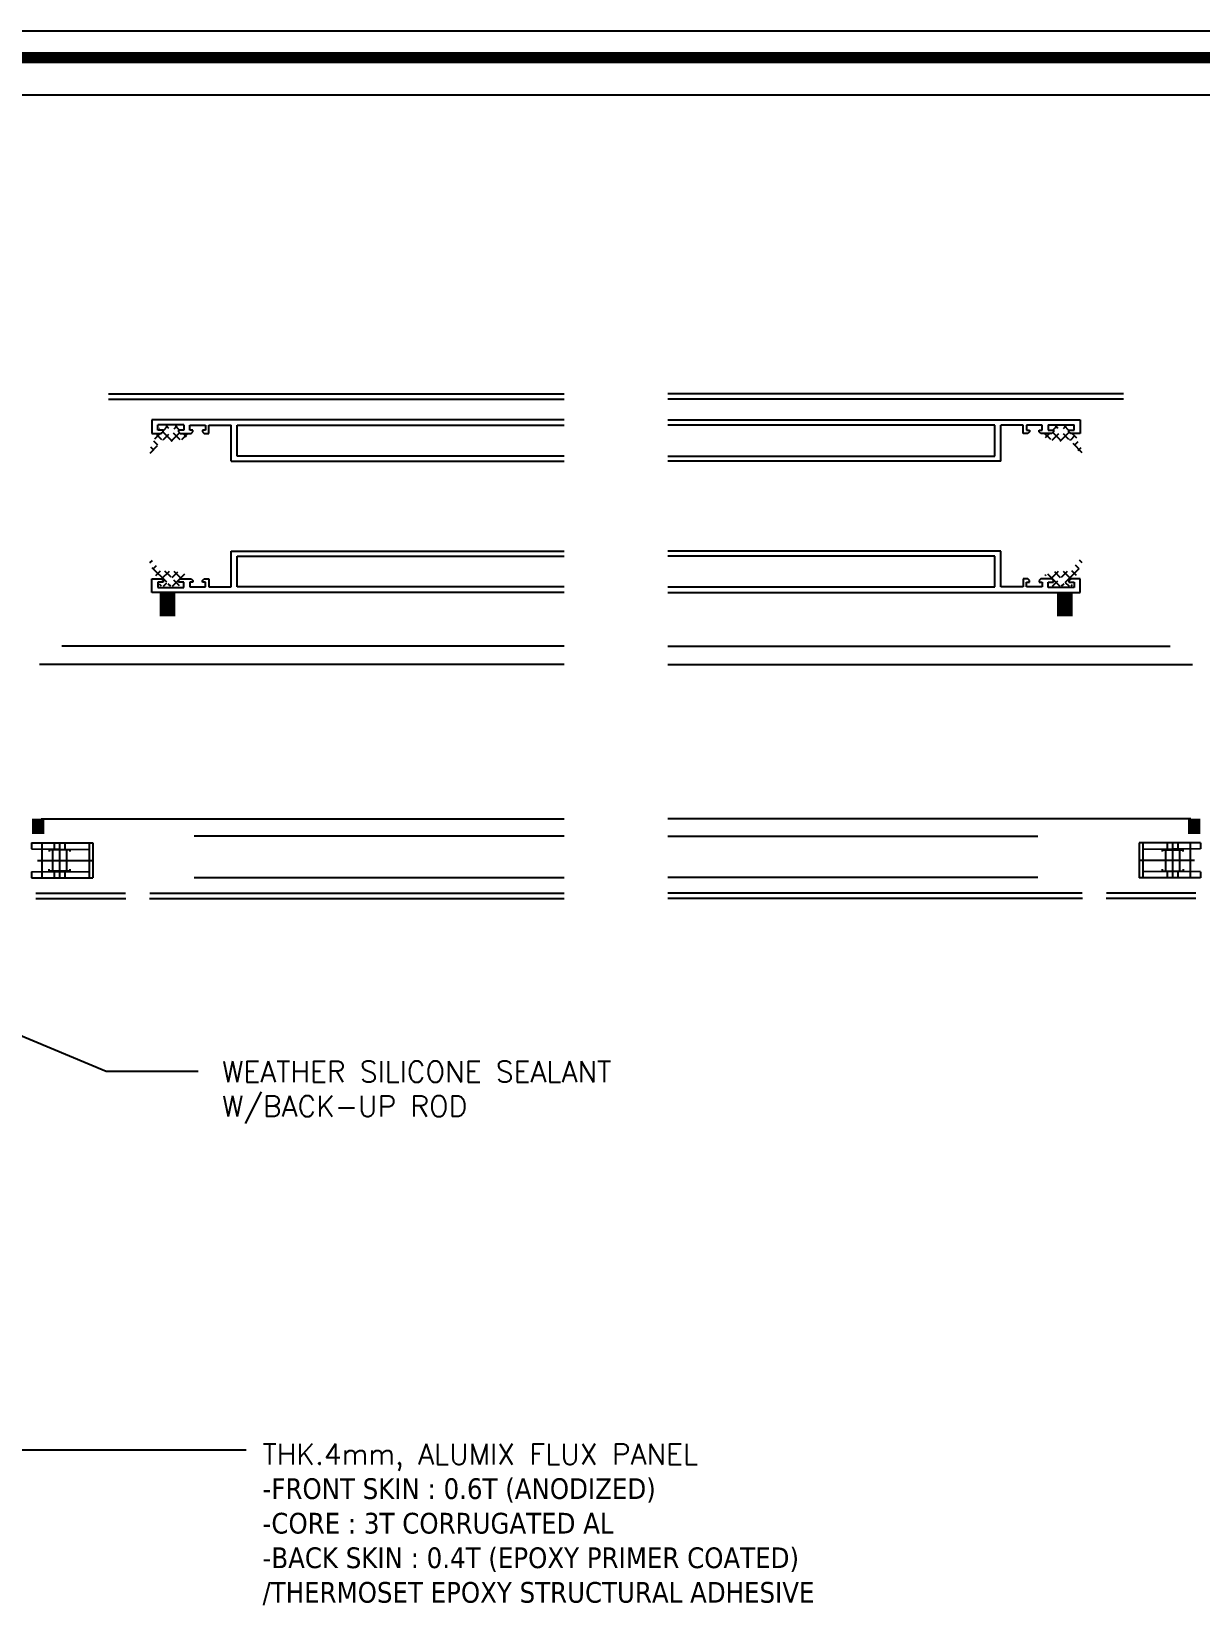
# Model space of a CAD drawing. Header units: millimetres. Extents: x 3549 to 7984, y 668 to 4080.
# Drawn here: x 7200.5 to 7538.8, y 2567.2 to 3019.9 of the extents above; entities that cross this region are included whole.
import ezdxf

# ---------------------------------------------------------------- set-up
doc = ezdxf.new("R2010")
doc.units = ezdxf.units.MM
for name, color, linetype in [('2', 2, 'Continuous'), ('4', 4, 'Continuous'), ('Dims', 1, 'Continuous'), ('nt', 34, 'Continuous'), ('TE 07', 7, 'Continuous'), ('TEXT', 2, 'Continuous')]:
    doc.layers.add(name, color=color, linetype=linetype)
doc.styles.get("Standard").update_dxf_attribs({"font": 'arial.ttf'})
doc.styles.add('style1', font='simplex.shx')
doc.dimstyles.new('Telling', dxfattribs={"dimscale": 2, "dimtxt": 3, "dimasz": 3, "dimexe": 1, "dimexo": 3, "dimgap": 1, "dimtad": 1, "dimdec": 1, "dimrnd": 1, "dimdsep": 46, "dimtxsty": 'Standard', "dimcen": 3, "dimclrd": 1, "dimclre": 1, "dimclrt": 2, "dimadec": 0, "dimazin": 0, "dimtfac": 1, "dimtdec": 1, "dimtofl": 0, "dimtmove": 0, "dimatfit": 0, "dimfxl": 1, "dimtolj": 1, "dimtzin": 0, "dimlwe": -1, "dimarcsym": 0})
pattern_1 = [(135, (8560.2906, 2200.0988), (-1.3258252, -1.3258252), []), (225, (8560.2906, 2200.0988), (1.3258252, -1.3258252), [])]

# ---------------------------------------------------------------- blocks, each defined once
blk = doc.blocks.new('AL-TEMPLATE')
at = {"color": 9, "const_width": 2.5}
blk.add_lwpolyline([(1976.34, 1509.45), (2808.34, 1509.45), (2808.34, 927.05), (1976.34, 927.05)], close=True, dxfattribs=at)
at = {"layer": 'nt', "color": 254, "linetype": 'Continuous', "ltscale": 2}
blk.add_lwpolyline([(1972.34, 1515.25), (1972.34, 921.25), (2812.34, 921.25), (2812.34, 1515.25)], close=True, dxfattribs=at)
at = {"layer": 'TE 07'}
blk.add_lwpolyline([(1984.07, 1501.32), (2709.08, 1501.32), (2709.08, 935.18), (1984.07, 935.18)], close=True, dxfattribs=at)

msp = doc.modelspace()

# ---------------------------------------------------------------- hatches: boundary and pattern name
h = msp.add_hatch()
h.set_pattern_fill('ANSI37', color=3, scale=15, angle=90, style=0)
h.set_pattern_definition(pattern_1)
edge = h.paths.add_edge_path(flags=16)
edge.add_arc((7239.95, 2904.63), 0.3, 90, 199.8708)
edge.add_arc((7247.31, 2907.29), 8.12, 199.8708, 208.293)
edge.add_arc((7240.83, 2903.88), 0.8, 213.1601, 326.8399)
edge.add_arc((7234.35, 2907.29), 8.12, 331.707, 340.1292)
edge.add_arc((7241.7, 2904.63), 0.3, 340.1292, 450)
edge.add_line((7241.7, 2904.93), (7239.95, 2904.93))
edge = h.paths.add_edge_path()
edge.add_arc((7238.5, 2901.5), 0.3, 9.5941, 136.9611, ccw=False)
edge.add_arc((7239.09, 2901.6), 0.3, 189.5941, 270)
edge.add_line((7239.09, 2901.3), (7242.2, 2901.3))
edge.add_arc((7238.17, 2920.89), 20, 281.6006, 289.4334)
edge.add_arc((7244.33, 2903.44), 1.5, 289.4334, 360)
edge.add_line((7245.83, 2903.44), (7245.83, 2903.48))
edge.add_line((7245.83, 2903.48), (7243.6, 2903.48))
edge.add_line((7243.6, 2903.48), (7243.1, 2903.98))
edge.add_line((7243.1, 2903.98), (7243.1, 2904.68))
edge.add_line((7243.1, 2904.68), (7243.43, 2904.68))
edge.add_line((7243.43, 2904.68), (7243.53, 2904.68))
edge.add_arc((7243.53, 2904.98), 0.3, 270, 400)
edge.add_line((7243.76, 2905.17), (7243.42, 2905.57))
edge.add_arc((7243.19, 2905.38), 0.3, 40, 90)
edge.add_line((7243.19, 2905.68), (7238.23, 2905.68))
edge.add_arc((7238.23, 2905.38), 0.3, 90, 120)
edge.add_line((7238.08, 2905.64), (7237.68, 2905.41))
edge.add_arc((7237.83, 2905.15), 0.3, 119.9997, 255.0003)
edge.add_line((7237.75, 2904.86), (7238.6, 2904.63))
edge.add_line((7238.6, 2904.63), (7238.6, 2903.98))
edge.add_line((7238.6, 2903.98), (7238.1, 2903.48))
edge.add_line((7238.1, 2903.48), (7237.31, 2903.48))
edge.add_arc((7237.31, 2902.98), 0.5, 90, 154.2937)
edge.add_line((7236.86, 2903.2), (7234.66, 2898.59))
edge.add_arc((7235.06, 2898.29), 0.5, 143.0178, 316.9517)
edge.add_line((7235.43, 2897.95), (7238.28, 2901.7))
h = msp.add_hatch()
h.set_pattern_fill('ANSI37', color=3, scale=15, angle=90, style=0)
h.set_pattern_definition(pattern_1)
edge = h.paths.add_edge_path(flags=16)
edge.add_arc((7499.32, 2904.63), 0.3, 340.1292, 450)
edge.add_line((7499.32, 2904.93), (7497.57, 2904.93))
edge.add_arc((7497.57, 2904.63), 0.3, 90, 199.8708)
edge.add_arc((7504.93, 2907.29), 8.12, 199.8708, 208.293)
edge.add_arc((7498.44, 2903.88), 0.8, 213.1601, 326.8399)
edge.add_arc((7491.96, 2907.29), 8.12, 331.707, 340.1292)
edge = h.paths.add_edge_path()
edge.add_arc((7500.77, 2901.5), 0.3, 43.0389, 170.4059, ccw=False)
edge.add_line((7500.99, 2901.7), (7503.85, 2897.95))
edge.add_arc((7504.21, 2898.29), 0.5, 223.0483, 396.9822)
edge.add_line((7504.61, 2898.59), (7502.41, 2903.2))
edge.add_arc((7501.96, 2902.98), 0.5, 25.7063, 90)
edge.add_line((7501.96, 2903.48), (7501.17, 2903.48))
edge.add_line((7501.17, 2903.48), (7500.67, 2903.98))
edge.add_line((7500.67, 2903.98), (7500.67, 2904.63))
edge.add_line((7500.67, 2904.63), (7501.52, 2904.86))
edge.add_arc((7501.44, 2905.15), 0.3, 284.9997, 420.0003)
edge.add_line((7501.59, 2905.41), (7501.2, 2905.64))
edge.add_arc((7501.05, 2905.38), 0.3, 60, 90)
edge.add_line((7501.05, 2905.68), (7496.08, 2905.68))
edge.add_arc((7496.08, 2905.38), 0.3, 90, 140)
edge.add_line((7495.85, 2905.57), (7495.51, 2905.17))
edge.add_arc((7495.74, 2904.98), 0.3, 140, 270)
edge.add_line((7495.74, 2904.68), (7495.84, 2904.68))
edge.add_line((7495.84, 2904.68), (7496.17, 2904.68))
edge.add_line((7496.17, 2904.68), (7496.17, 2903.98))
edge.add_line((7496.17, 2903.98), (7495.67, 2903.48))
edge.add_line((7495.67, 2903.48), (7493.44, 2903.48))
edge.add_line((7493.44, 2903.48), (7493.44, 2903.44))
edge.add_arc((7494.94, 2903.44), 1.5, 180, 250.5666)
edge.add_arc((7501.1, 2920.89), 20, 250.5666, 258.3994)
edge.add_line((7497.08, 2901.3), (7500.18, 2901.3))
edge.add_arc((7500.18, 2901.6), 0.3, 270, 350.4059)
h = msp.add_hatch()
h.set_pattern_fill('ANSI37', color=3, scale=15, angle=90, style=0)
h.set_pattern_definition(pattern_1)
edge = h.paths.add_edge_path(flags=16)
edge.add_arc((7239.95, 2860.33), 0.3, 160.1292, 270)
edge.add_line((7239.95, 2860.03), (7241.7, 2860.03))
edge.add_arc((7241.7, 2860.33), 0.3, 270, 379.8708)
edge.add_arc((7234.35, 2857.67), 8.12, 19.8708, 28.293)
edge.add_arc((7240.83, 2861.08), 0.8, 33.1601, 146.8399)
edge.add_arc((7247.31, 2857.67), 8.12, 151.707, 160.1292)
edge = h.paths.add_edge_path()
edge.add_arc((7238.5, 2863.47), 0.3, 223.0389, 350.4059, ccw=False)
edge.add_line((7238.28, 2863.26), (7235.43, 2867.01))
edge.add_arc((7235.06, 2866.67), 0.5, 43.0483, 216.9822)
edge.add_line((7234.66, 2866.37), (7236.86, 2861.76))
edge.add_arc((7237.31, 2861.98), 0.5, 205.7063, 270)
edge.add_line((7237.31, 2861.48), (7238.1, 2861.48))
edge.add_line((7238.1, 2861.48), (7238.6, 2860.98))
edge.add_line((7238.6, 2860.98), (7238.6, 2860.33))
edge.add_line((7238.6, 2860.33), (7237.75, 2860.1))
edge.add_arc((7237.83, 2859.81), 0.3, 104.9997, 240.0003)
edge.add_line((7237.68, 2859.55), (7238.08, 2859.32))
edge.add_arc((7238.23, 2859.58), 0.3, 240, 270)
edge.add_line((7238.23, 2859.28), (7243.19, 2859.28))
edge.add_arc((7243.19, 2859.58), 0.3, 270, 320)
edge.add_line((7243.42, 2859.39), (7243.76, 2859.79))
edge.add_arc((7243.53, 2859.98), 0.3, 320, 450)
edge.add_line((7243.53, 2860.28), (7243.43, 2860.28))
edge.add_line((7243.43, 2860.28), (7243.1, 2860.28))
edge.add_line((7243.1, 2860.28), (7243.1, 2860.98))
edge.add_line((7243.1, 2860.98), (7243.6, 2861.48))
edge.add_line((7243.6, 2861.48), (7245.83, 2861.48))
edge.add_line((7245.83, 2861.48), (7245.83, 2861.52))
edge.add_arc((7244.33, 2861.52), 1.5, 0, 70.5666)
edge.add_arc((7238.17, 2844.07), 20, 70.5666, 78.3994)
edge.add_line((7242.2, 2863.67), (7239.09, 2863.67))
edge.add_arc((7239.09, 2863.37), 0.3, 90, 170.4059)
h = msp.add_hatch()
h.set_pattern_fill('ANSI37', color=3, scale=15, angle=90, style=0)
h.set_pattern_definition(pattern_1)
edge = h.paths.add_edge_path(flags=16)
edge.add_arc((7499.32, 2860.33), 0.3, 270, 379.8708)
edge.add_arc((7491.96, 2857.67), 8.12, 19.8708, 28.293)
edge.add_arc((7498.44, 2861.08), 0.8, 33.1601, 146.8399)
edge.add_arc((7504.93, 2857.67), 8.12, 151.707, 160.1292)
edge.add_arc((7497.57, 2860.33), 0.3, 160.1292, 270)
edge.add_line((7497.57, 2860.03), (7499.32, 2860.03))
edge = h.paths.add_edge_path()
edge.add_arc((7500.77, 2863.47), 0.3, 189.5941, 316.9611, ccw=False)
edge.add_arc((7500.18, 2863.37), 0.3, 9.5941, 90)
edge.add_line((7500.18, 2863.67), (7497.08, 2863.67))
edge.add_arc((7501.1, 2844.07), 20, 101.6006, 109.4334)
edge.add_arc((7494.94, 2861.52), 1.5, 109.4334, 180)
edge.add_line((7493.44, 2861.52), (7493.44, 2861.48))
edge.add_line((7493.44, 2861.48), (7495.67, 2861.48))
edge.add_line((7495.67, 2861.48), (7496.17, 2860.98))
edge.add_line((7496.17, 2860.98), (7496.17, 2860.28))
edge.add_line((7496.17, 2860.28), (7495.84, 2860.28))
edge.add_line((7495.84, 2860.28), (7495.74, 2860.28))
edge.add_arc((7495.74, 2859.98), 0.3, 90, 220)
edge.add_line((7495.51, 2859.79), (7495.85, 2859.39))
edge.add_arc((7496.08, 2859.58), 0.3, 220, 270)
edge.add_line((7496.08, 2859.28), (7501.05, 2859.28))
edge.add_arc((7501.05, 2859.58), 0.3, 270, 300)
edge.add_line((7501.2, 2859.32), (7501.59, 2859.55))
edge.add_arc((7501.44, 2859.81), 0.3, 299.9997, 435.0003)
edge.add_line((7501.52, 2860.1), (7500.67, 2860.33))
edge.add_line((7500.67, 2860.33), (7500.67, 2860.98))
edge.add_line((7500.67, 2860.98), (7501.17, 2861.48))
edge.add_line((7501.17, 2861.48), (7501.96, 2861.48))
edge.add_arc((7501.96, 2861.98), 0.5, 270, 334.2937)
edge.add_line((7502.41, 2861.76), (7504.61, 2866.37))
edge.add_arc((7504.21, 2866.67), 0.5, 323.0178, 496.9517)
edge.add_line((7503.85, 2867.01), (7500.99, 2863.26))

# ---------------------------------------------------------------- linework, layer by layer
at = {"color": 9}
for p, q in [((7222.85, 2914.98, 0), (7354.64, 2914.98, 0)), ((7516.42, 2914.98, 0), (7384.64, 2914.98, 0)), ((7222.85, 2913.38, 0), (7354.64, 2913.38, 0)), ((7516.42, 2913.38, 0), (7384.64, 2913.38, 0)), ((7354.64, 2836.67, 0), (7202.85, 2836.67, 0)), ((7384.64, 2836.67, 0), (7536.42, 2836.67, 0)), ((7203.35, 2791.98, 0), (7354.64, 2791.98, 0)), ((7535.92, 2791.98, 0), (7384.64, 2791.98, 0)), ((7354.64, 2786.98, 0), (7247.65, 2786.98, 0)), ((7384.64, 2786.98, 0), (7491.62, 2786.98, 0)), ((7247.65, 2774.98, 0), (7354.64, 2774.98, 0)), ((7491.62, 2774.98, 0), (7384.64, 2774.98, 0)), ((7201.85, 2770.48, 0), (7227.75, 2770.48, 0)), ((7234.75, 2770.48, 0), (7354.64, 2770.48, 0)), ((7504.52, 2770.48, 0), (7384.64, 2770.48, 0)), ((7537.42, 2770.48, 0), (7511.52, 2770.48, 0)), ((7201.85, 2768.98, 0), (7227.82, 2768.98, 0)), ((7234.69, 2768.98, 0), (7354.64, 2768.98, 0)), ((7504.59, 2768.98, 0), (7384.64, 2768.98, 0)), ((7537.42, 2768.98, 0), (7511.45, 2768.98, 0))]:
    msp.add_line(p, q, dxfattribs=at)
at = {"color": 3}
for p, q in [((7354.64, 2907.48, 0), (7235.35, 2907.48, 0)), ((7235.35, 2907.48, 0), (7235.35, 2903.48, 0)), ((7237.1, 2904.48, 0), (7237.1, 2905.98, 0)), ((7244.6, 2905.98, 0), (7237.1, 2905.98, 0)), ((7244.6, 2905.98, 0), (7244.6, 2904.48, 0)), ((7384.64, 2907.48, 0), (7503.92, 2907.48, 0)), ((7494.67, 2905.98, 0), (7502.17, 2905.98, 0)), ((7494.67, 2905.98, 0), (7494.67, 2904.48, 0)), ((7502.17, 2904.48, 0), (7502.17, 2905.98, 0)), ((7503.92, 2907.48, 0), (7503.92, 2903.48, 0)), ((7235.35, 2903.48, 0), (7238.1, 2903.48, 0)), ((7238.6, 2904.48, 0), (7237.1, 2904.48, 0)), ((7238.1, 2903.48, 0), (7238.6, 2903.98, 0)), ((7238.6, 2903.98, 0), (7238.6, 2904.48, 0)), ((7244.6, 2904.48, 0), (7243.1, 2904.48, 0)), ((7243.1, 2904.48, 0), (7243.1, 2903.98, 0)), ((7243.1, 2903.98, 0), (7243.6, 2903.48, 0)), ((7243.6, 2903.48, 0), (7246.7, 2903.48, 0)), ((7246.35, 2905.88, 0), (7250.85, 2905.88, 0)), ((7246.35, 2904.48, 0), (7246.35, 2905.88, 0)), ((7247.2, 2904.48, 0), (7246.35, 2904.48, 0)), ((7246.7, 2903.48, 0), (7247.2, 2903.98, 0)), ((7247.2, 2903.98, 0), (7247.2, 2904.48, 0)), ((7250, 2904.48, 0), (7250, 2903.98, 0)), ((7250.85, 2904.48, 0), (7250, 2904.48, 0)), ((7250, 2903.98, 0), (7250.5, 2903.48, 0)), ((7250.5, 2903.48, 0), (7251.85, 2903.48, 0)), ((7250.85, 2905.88, 0), (7250.85, 2904.48, 0)), ((7251.85, 2905.88, 0), (7258.35, 2905.88, 0)), ((7251.85, 2903.48, 0), (7251.85, 2905.88, 0)), ((7258.35, 2895.48, 0), (7258.35, 2905.88, 0)), ((7260.05, 2905.88, 0), (7354.64, 2905.88, 0)), ((7260.05, 2896.98, 0), (7260.05, 2905.88, 0)), ((7479.22, 2905.88, 0), (7384.64, 2905.88, 0)), ((7479.22, 2896.98, 0), (7479.22, 2905.88, 0)), ((7480.92, 2895.48, 0), (7480.92, 2905.88, 0)), ((7487.42, 2905.88, 0), (7480.92, 2905.88, 0)), ((7487.42, 2903.48, 0), (7487.42, 2905.88, 0)), ((7488.77, 2903.48, 0), (7487.42, 2903.48, 0)), ((7488.42, 2905.88, 0), (7488.42, 2904.48, 0)), ((7492.92, 2905.88, 0), (7488.42, 2905.88, 0)), ((7488.42, 2904.48, 0), (7489.27, 2904.48, 0)), ((7489.27, 2903.98, 0), (7488.77, 2903.48, 0)), ((7489.27, 2904.48, 0), (7489.27, 2903.98, 0)), ((7492.07, 2904.48, 0), (7492.92, 2904.48, 0)), ((7492.07, 2903.98, 0), (7492.07, 2904.48, 0)), ((7492.57, 2903.48, 0), (7492.07, 2903.98, 0)), ((7495.67, 2903.48, 0), (7492.57, 2903.48, 0)), ((7492.92, 2904.48, 0), (7492.92, 2905.88, 0)), ((7494.67, 2904.48, 0), (7496.17, 2904.48, 0)), ((7496.17, 2903.98, 0), (7495.67, 2903.48, 0)), ((7496.17, 2904.48, 0), (7496.17, 2903.98, 0)), ((7500.67, 2903.98, 0), (7500.67, 2904.48, 0)), ((7500.67, 2904.48, 0), (7502.17, 2904.48, 0)), ((7501.17, 2903.48, 0), (7500.67, 2903.98, 0)), ((7503.92, 2903.48, 0), (7501.17, 2903.48, 0)), ((7354.64, 2896.98, 0), (7260.05, 2896.98, 0)), ((7384.64, 2896.98, 0), (7479.22, 2896.98, 0)), ((7258.35, 2895.48, 0), (7354.64, 2895.48, 0)), ((7480.92, 2895.48, 0), (7384.64, 2895.48, 0)), ((7258.35, 2859.08, 0), (7258.35, 2869.48, 0)), ((7258.35, 2869.48, 0), (7354.64, 2869.48, 0)), ((7260.05, 2867.98, 0), (7354.64, 2867.98, 0)), ((7260.05, 2859.08, 0), (7260.05, 2867.98, 0)), ((7480.92, 2869.48, 0), (7384.64, 2869.48, 0)), ((7479.22, 2867.98, 0), (7384.64, 2867.98, 0)), ((7479.22, 2859.08, 0), (7479.22, 2867.98, 0)), ((7480.92, 2859.08, 0), (7480.92, 2869.48, 0)), ((7235.35, 2861.48, 0), (7238.1, 2861.48, 0)), ((7235.35, 2857.48, 0), (7235.35, 2861.48, 0)), ((7238.1, 2861.48, 0), (7238.6, 2860.98, 0)), ((7238.6, 2860.98, 0), (7238.6, 2860.48, 0)), ((7243.1, 2860.98, 0), (7243.6, 2861.48, 0)), ((7243.1, 2860.48, 0), (7243.1, 2860.98, 0)), ((7243.6, 2861.48, 0), (7246.7, 2861.48, 0)), ((7246.7, 2861.48, 0), (7247.2, 2860.98, 0)), ((7247.2, 2860.98, 0), (7247.2, 2860.48, 0)), ((7250, 2860.98, 0), (7250.5, 2861.48, 0)), ((7250, 2860.48, 0), (7250, 2860.98, 0)), ((7250.5, 2861.48, 0), (7251.85, 2861.48, 0)), ((7251.85, 2861.48, 0), (7251.85, 2859.08, 0)), ((7487.42, 2861.48, 0), (7487.42, 2859.08, 0)), ((7488.77, 2861.48, 0), (7487.42, 2861.48, 0)), ((7489.27, 2860.98, 0), (7488.77, 2861.48, 0)), ((7489.27, 2860.48, 0), (7489.27, 2860.98, 0)), ((7492.57, 2861.48, 0), (7492.07, 2860.98, 0)), ((7492.07, 2860.98, 0), (7492.07, 2860.48, 0)), ((7495.67, 2861.48, 0), (7492.57, 2861.48, 0)), ((7496.17, 2860.98, 0), (7495.67, 2861.48, 0)), ((7496.17, 2860.48, 0), (7496.17, 2860.98, 0)), ((7501.17, 2861.48, 0), (7500.67, 2860.98, 0)), ((7500.67, 2860.98, 0), (7500.67, 2860.48, 0)), ((7503.92, 2861.48, 0), (7501.17, 2861.48, 0)), ((7503.92, 2857.48, 0), (7503.92, 2861.48, 0)), ((7354.64, 2857.48, 0), (7235.35, 2857.48, 0)), ((7237.1, 2860.48, 0), (7237.1, 2858.98, 0)), ((7238.6, 2860.48, 0), (7237.1, 2860.48, 0)), ((7237.1, 2858.98, 0), (7244.6, 2858.98, 0)), ((7244.6, 2860.48, 0), (7243.1, 2860.48, 0)), ((7244.6, 2858.98, 0), (7244.6, 2860.48, 0)), ((7246.35, 2860.48, 0), (7246.35, 2859.08, 0)), ((7247.2, 2860.48, 0), (7246.35, 2860.48, 0)), ((7246.35, 2859.08, 0), (7250.85, 2859.08, 0)), ((7250.85, 2860.48, 0), (7250, 2860.48, 0)), ((7250.85, 2859.08, 0), (7250.85, 2860.48, 0)), ((7251.85, 2859.08, 0), (7258.35, 2859.08, 0)), ((7354.64, 2859.08, 0), (7260.05, 2859.08, 0)), ((7384.64, 2859.08, 0), (7479.22, 2859.08, 0)), ((7384.64, 2857.48, 0), (7503.92, 2857.48, 0)), ((7487.42, 2859.08, 0), (7480.92, 2859.08, 0)), ((7488.42, 2860.48, 0), (7489.27, 2860.48, 0)), ((7488.42, 2859.08, 0), (7488.42, 2860.48, 0)), ((7492.92, 2859.08, 0), (7488.42, 2859.08, 0)), ((7492.07, 2860.48, 0), (7492.92, 2860.48, 0)), ((7492.92, 2860.48, 0), (7492.92, 2859.08, 0)), ((7494.67, 2860.48, 0), (7496.17, 2860.48, 0)), ((7494.67, 2858.98, 0), (7494.67, 2860.48, 0)), ((7502.17, 2858.98, 0), (7494.67, 2858.98, 0)), ((7500.67, 2860.48, 0), (7502.17, 2860.48, 0)), ((7502.17, 2860.48, 0), (7502.17, 2858.98, 0)), ((7200.52, 2785.05, 0), (7200.52, 2783.32, 0)), ((7200.52, 2785.05, 0), (7218.25, 2785.05, 0)), ((7203.56, 2785.05, 0), (7203.56, 2774.92, 0)), ((7207.11, 2785.05, 0), (7207.11, 2783.26, 0)), ((7208.63, 2785.05, 0), (7208.63, 2774.92, 0)), ((7210.15, 2785.05, 0), (7210.15, 2783.23, 0)), ((7217.24, 2785.05, 0), (7217.24, 2774.92, 0)), ((7218.25, 2785.05, 0), (7218.25, 2774.92, 0)), ((7521.02, 2785.05, 0), (7521.02, 2774.92, 0)), ((7538.75, 2785.05, 0), (7521.02, 2785.05, 0)), ((7522.03, 2785.05, 0), (7522.03, 2774.92, 0)), ((7529.12, 2785.05, 0), (7529.12, 2783.23, 0)), ((7530.64, 2785.05, 0), (7530.64, 2774.92, 0)), ((7532.16, 2785.05, 0), (7532.16, 2783.26, 0)), ((7535.71, 2785.05, 0), (7535.71, 2774.92, 0)), ((7538.75, 2785.05, 0), (7538.75, 2783.32, 0)), ((7200.52, 2783.32, 0), (7217.24, 2783.17, 0)), ((7202.25, 2779.98, 0), (7218.25, 2779.98, 0)), ((7211.67, 2783.07, 0), (7205.59, 2783.07, 0)), ((7205.7, 2783.07, 0), (7205.7, 2782.51, 0)), ((7206.6, 2783.07, 0), (7206.6, 2776.89, 0)), ((7210.65, 2783.07, 0), (7210.65, 2776.89, 0)), ((7211.67, 2783.07, 0), (7211.67, 2782.51, 0)), ((7537.03, 2779.98, 0), (7521.02, 2779.98, 0)), ((7538.75, 2783.32, 0), (7522.03, 2783.17, 0)), ((7527.6, 2783.07, 0), (7533.68, 2783.07, 0)), ((7527.6, 2783.07, 0), (7527.6, 2782.51, 0)), ((7528.62, 2783.07, 0), (7528.62, 2776.89, 0)), ((7532.67, 2783.07, 0), (7532.67, 2776.89, 0)), ((7533.58, 2783.07, 0), (7533.58, 2782.51, 0)), ((7200.52, 2776.64, 0), (7217.24, 2776.79, 0)), ((7200.52, 2776.64, 0), (7200.52, 2774.92, 0)), ((7200.52, 2774.92, 0), (7218.25, 2774.92, 0)), ((7205.59, 2777.45, 0), (7205.59, 2776.89, 0)), ((7211.67, 2776.89, 0), (7205.59, 2776.89, 0)), ((7207.11, 2776.7, 0), (7207.11, 2774.92, 0)), ((7210.15, 2776.73, 0), (7210.15, 2774.92, 0)), ((7211.67, 2777.45, 0), (7211.67, 2776.89, 0)), ((7538.75, 2774.92, 0), (7521.02, 2774.92, 0)), ((7538.75, 2776.64, 0), (7522.03, 2776.79, 0)), ((7527.6, 2777.45, 0), (7527.6, 2776.89, 0)), ((7527.6, 2776.89, 0), (7533.68, 2776.89, 0)), ((7529.12, 2776.73, 0), (7529.12, 2774.92, 0)), ((7532.16, 2776.7, 0), (7532.16, 2774.92, 0)), ((7533.68, 2777.45, 0), (7533.68, 2776.89, 0)), ((7538.75, 2776.64, 0), (7538.75, 2774.92, 0))]:
    msp.add_line(p, q, dxfattribs=at)
at = {"color": 4}
for p, q in [((7354.64, 2841.98, 0), (7209.35, 2841.98, 0)), ((7384.64, 2841.98, 0), (7529.92, 2841.98, 0))]:
    msp.add_line(p, q, dxfattribs=at)
at = {"layer": '2'}
for p, q in [((7237.85, 2857.48, 0), (7237.85, 2850.67, 0)), ((7238.35, 2857.48, 0), (7238.35, 2850.67, 0)), ((7238.85, 2857.48, 0), (7238.85, 2850.67, 0)), ((7239.35, 2857.48, 0), (7239.35, 2850.67, 0)), ((7239.85, 2857.48, 0), (7239.85, 2850.67, 0)), ((7240.35, 2857.48, 0), (7240.35, 2850.67, 0)), ((7240.85, 2857.48, 0), (7240.85, 2850.67, 0)), ((7241.35, 2857.48, 0), (7241.35, 2850.67, 0)), ((7241.85, 2857.48, 0), (7241.85, 2850.67, 0)), ((7497.42, 2857.48, 0), (7497.42, 2850.67, 0)), ((7497.92, 2857.48, 0), (7497.92, 2850.67, 0)), ((7498.42, 2857.48, 0), (7498.42, 2850.67, 0)), ((7498.92, 2857.48, 0), (7498.92, 2850.67, 0)), ((7499.42, 2857.48, 0), (7499.42, 2850.67, 0)), ((7499.92, 2857.48, 0), (7499.92, 2850.67, 0)), ((7500.42, 2857.48, 0), (7500.42, 2850.67, 0)), ((7500.92, 2857.48, 0), (7500.92, 2850.67, 0)), ((7501.42, 2857.48, 0), (7501.42, 2850.67, 0)), ((7200.95, 2791.98, 0), (7200.95, 2787.67, 0)), ((7201.45, 2791.98, 0), (7201.45, 2787.67, 0)), ((7201.95, 2791.98, 0), (7201.95, 2787.67, 0)), ((7202.45, 2791.98, 0), (7202.45, 2787.67, 0)), ((7202.95, 2791.98, 0), (7202.95, 2787.67, 0)), ((7203.45, 2791.98, 0), (7203.45, 2787.67, 0)), ((7203.95, 2791.98, 0), (7203.95, 2787.67, 0)), ((7535.32, 2791.98, 0), (7535.32, 2787.67, 0)), ((7535.82, 2791.98, 0), (7535.82, 2787.67, 0)), ((7536.32, 2791.98, 0), (7536.32, 2787.67, 0)), ((7536.82, 2791.98, 0), (7536.82, 2787.67, 0)), ((7537.32, 2791.98, 0), (7537.32, 2787.67, 0)), ((7537.82, 2791.98, 0), (7537.82, 2787.67, 0)), ((7538.32, 2791.98, 0), (7538.32, 2787.67, 0))]:
    msp.add_line(p, q, dxfattribs=at)

# ---------------------------------------------------------------- block references
at = {"layer": '4', "xscale": 1.32, "yscale": 1.32, "zscale": 1.32}
msp.add_blockref('AL-TEMPLATE', (4271.96, 1019.74), dxfattribs=at)

# ---------------------------------------------------------------- texts
at = {"layer": 'TEXT', "color": 2, "char_height": 6, "style": 'style1'}
for s, insert, width, attachment_point in [('\\pxql;WEATHER SILICONE SEALANT\\PW/BACK-UP ROD', (7255.63, 2721.85), 147.6327, 1), ('\\pxql;THK.4mm, ALUMIX FLUX PANEL\\P{\\fTahoma|b0|i0|c129|p34;\\C256;-FRONT SKIN : 0.6T (ANODIZED)\\P-CORE : 3T CORRUGATED AL \\P-BACK SKIN : 0.4T (EPOXY PRIMER COATED)\\P/THERMOSET EPOXY STRUCTURAL ADHESIVE}', (7449.08, 2611.21), 181.6972, 3)]:
    msp.add_mtext(s, dxfattribs=dict(at, insert=insert, width=width, attachment_point=attachment_point))

# ---------------------------------------------------------------- leaders
at = {"layer": 'Dims'}
for points in [[(7127.41, 2758.45), (7222.14, 2719), (7248.77, 2719)], [(7129.35, 2609.39), (7262.63, 2609.39)]]:
    msp.add_leader(points, dimstyle='Telling', override={"dimgap": 1, "dimtad": 0}, dxfattribs=at)

doc.saveas('drawing.dxf')
